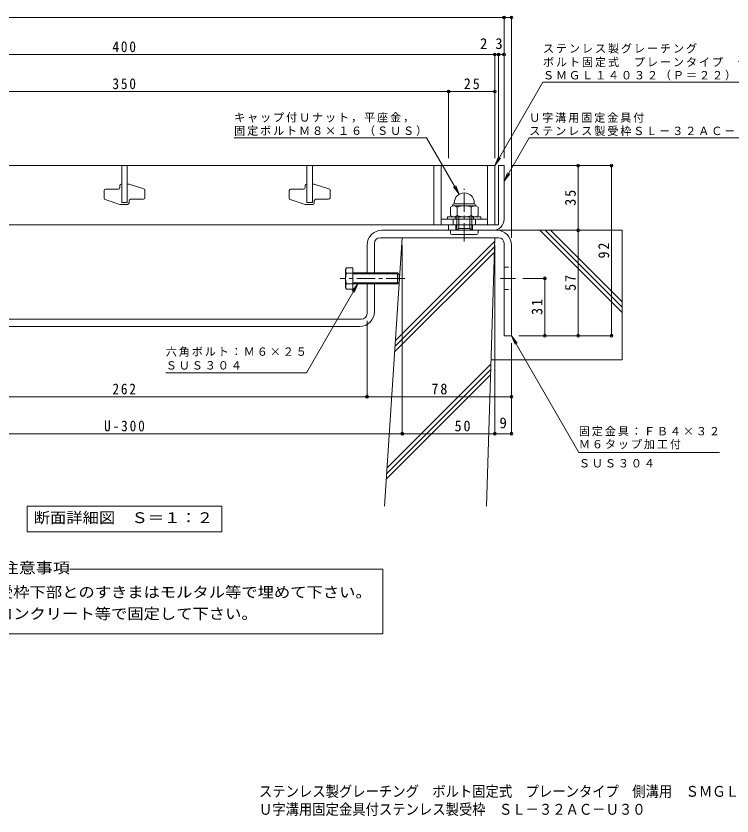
# Model space of a CAD drawing. Units: millimetres at full size. Extents: x -437 to 461, y -392 to 305.
# Drawn here: x -226.7 to 159.9, y -391.8 to 40.5 of the extents above; entities that cross this region are included whole.
import ezdxf
from ezdxf.enums import TextEntityAlignment as Align

# ---------------------------------------------------------------- set-up
doc = ezdxf.new("R2010")
doc.units = ezdxf.units.MM
doc.header["$LTSCALE"] = 2
doc.header["$PDMODE"] = 32
doc.header["$PDSIZE"] = 1.6
doc.linetypes.add('CHAIN1', pattern=[8, 5, -1, 1, -1])
doc.linetypes.add('DASHED1', pattern=[1.8, 1.2, -0.6])
for name, color, linetype, lineweight in [('D-1_躯体', 2, 'Continuous', 9), ('D-2_仕上', 3, 'Continuous', 9), ('D-4_文字', 7, 'Continuous', 9), ('D-5_建具', 7, 'Continuous', 9), ('D-6_間仕切', 6, 'Continuous', 9), ('D-8_ハッチ', 3, 'Continuous', 9), ('D-A_インテリア', 2, 'Continuous', 9), ('D-B_衛生陶器', 2, 'Continuous', 9)]:
    doc.layers.add(name, color=color, linetype=linetype, lineweight=lineweight)
doc.layers.add('F-0_F-0ﾚｲﾔ', color=2, linetype='Continuous')
doc.styles.add('ＭＳ ゴシック', font='')
doc.styles.get('ＭＳ ゴシック').set_extended_font_data('MS Gothic')

msp = doc.modelspace()

# ---------------------------------------------------------------- linework, layer by layer
at = {"layer": 'D-1_躯体'}
for p, q in [((33.821, -72.074), (33.821, -40.274)), ((33.821, -40.274), (36.821, -40.274)), ((36.821, -40.274), (36.821, -69.274)), ((10.821, -75.274), (10.821, -72.274)), ((19.821, -75.274), (19.821, -72.274))]:
    msp.add_line(p, q, dxfattribs=at)
msp.add_lwpolyline([(30.821, -75.274), (6.821, -75.274), (6.821, -72.274), (33.621, -72.274)], dxfattribs=at)
for centre, radius in [((30.821, -69.274), 6), ((33.621, -72.074), 0.2)]:
    msp.add_arc(centre, radius, 270, 0, dxfattribs=at)
at = {"layer": 'D-2_仕上'}
for p, q in [((-368.179, -40.274), (31.821, -40.274)), ((-169.679, -60.274), (-169.679, -40.274)), ((-166.679, -40.274), (-166.679, -60.274)), ((-69.679, -60.274), (-69.679, -40.274)), ((-66.679, -40.274), (-66.679, -60.274)), ((-1.179, -40.274), (-1.179, -72.274)), ((2.821, -40.274), (2.821, -72.274)), ((27.821, -40.274), (27.821, -72.274)), ((31.821, -40.274), (31.821, -72.274)), ((-170.679, -52.224), (-170.679, -51.074)), ((-169.879, -50.274), (-169.679, -50.274)), ((-70.679, -52.224), (-70.679, -51.074)), ((-69.879, -50.274), (-69.679, -50.274)), ((-179.179, -57.942), (-179.179, -53.824)), ((-178.379, -53.024), (-171.479, -53.024)), ((-157.179, -53.606), (-157.179, -57.724)), ((-79.179, -57.942), (-79.179, -53.824)), ((-78.379, -53.024), (-71.479, -53.024)), ((-57.179, -53.606), (-57.179, -57.724)), ((-170.679, -61.274), (-178.625, -58.703)), ((-169.679, -60.274), (-166.679, -60.274)), ((-165.679, -59.324), (-165.679, -60.474)), ((-157.979, -58.524), (-164.879, -58.524)), ((-70.679, -61.274), (-78.625, -58.703)), ((-69.679, -60.274), (-66.679, -60.274)), ((-65.679, -59.324), (-65.679, -60.474)), ((-57.979, -58.524), (-64.879, -58.524)), ((-166.479, -61.274), (-170.679, -61.274)), ((-66.479, -61.274), (-70.679, -61.274)), ((31.821, -72.274), (-368.179, -72.274)), ((27.821, -69.274), (2.821, -69.274)), ((9.321, -72.274), (9.321, -69.274)), ((21.321, -72.274), (21.321, -69.274))]:
    msp.add_line(p, q, dxfattribs=at)
for points in [[(-166.679, -50.274), (-165.679, -50.274), (-157.733, -52.844)], [(-66.679, -50.274), (-65.679, -50.274), (-57.733, -52.844)]]:
    msp.add_lwpolyline(points, dxfattribs=at)
for centre, start, end in [((-169.879, -51.074), 90, 180), ((-69.879, -51.074), 90, 180), ((-178.379, -53.824), 90, 180), ((-171.479, -52.224), 270, 0), ((-157.979, -53.606), 0, 72.07208), ((-78.379, -53.824), 90, 180), ((-71.479, -52.224), 270, 0), ((-57.979, -53.606), 0, 72.07208), ((-178.379, -57.942), 180, 252.07208), ((-166.479, -60.474), 270, 0), ((-164.879, -59.324), 90, 180), ((-157.979, -57.724), 270, 0), ((-78.379, -57.942), 180, 252.07208), ((-66.479, -60.474), 270, 0), ((-64.879, -59.324), 90, 180), ((-57.979, -57.724), 270, 0)]:
    msp.add_arc(centre, 0.8, start, end, dxfattribs=at)
at = {"layer": 'D-4_文字'}
for p, q in [((-373.179, 39.726), (36.821, 39.726)), ((36.821, 40.326), (36.821, -36.274)), ((36.821, 39.726), (40.821, 39.726)), ((40.821, 40.326), (40.821, -79.274)), ((-368.179, 19.726), (31.821, 19.726)), ((31.821, 20.326), (31.821, -36.274)), ((31.821, 19.726), (33.821, 19.726)), ((33.821, 20.326), (33.821, -36.274)), ((33.821, 19.726), (36.821, 19.726)), ((6.821, 0.326), (6.821, -36.274)), ((-343.179, -0.274), (6.821, -0.274)), ((6.821, -0.274), (31.821, -0.274)), ((95.421, -40.274), (40.821, -40.274)), ((76.821, -40.274), (76.821, -75.274)), ((94.821, -40.274), (94.821, -132.274)), ((76.821, -75.274), (76.821, -132.274)), ((-18.179, -185.809), (-18.179, -83.274)), ((31.821, -185.809), (31.821, -83.274)), ((59.421, -101.274), (46.95, -101.274)), ((58.821, -132.274), (58.821, -101.274)), ((-37.179, -165.831), (-37.179, -124.274)), ((95.421, -132.274), (44.821, -132.274)), ((40.821, -185.809), (40.821, -136.274)), ((-299.179, -165.231), (-37.179, -165.231)), ((-37.179, -165.231), (40.821, -165.231)), ((-318.179, -185.209), (-18.179, -185.209)), ((-18.179, -185.209), (31.821, -185.209)), ((31.821, -185.209), (40.821, -185.209))]:
    msp.add_line(p, q, dxfattribs=at)
for p in [(36.821, 39.726), (40.821, 39.726), (31.821, 19.726), (33.821, 19.726), (36.821, 19.726), (6.821, -0.274), (31.821, -0.274), (76.821, -40.274), (94.821, -40.274), (76.821, -75.274), (58.821, -101.274), (58.821, -132.274), (76.821, -132.274), (94.821, -132.274), (-37.179, -165.231), (40.821, -165.231), (-18.179, -185.209), (31.821, -185.209), (40.821, -185.209)]:
    msp.add_point(p, dxfattribs=at)
at = {"layer": 'D-5_建具'}
for p, q in [((57.802, 4.726), (182.806, 4.726)), ((-109.002, -25.274), (-5.002, -25.274)), ((-5.002, -25.274), (12.621, -55.797)), ((50.389, -25.274), (36.821, -48.774)), ((50.389, -25.274), (182.393, -25.274)), ((31.821, -40.274), (34.865, -36.307)), ((36.821, -48.774), (38.735, -44.154)), ((36.821, -48.774), (39.865, -44.807)), ((12.621, -55.797), (9.577, -51.83)), ((12.621, -55.797), (10.708, -51.178)), ((-42.168, -104.274), (-44.082, -108.893)), ((40.821, -132.274), (42.735, -136.893)), ((-69.881, -152.274), (-145.881, -152.274)), ((153.194, -195.274), (77.194, -195.274)), ((-220.779, -224.274), (-115.579, -224.274)), ((-220.779, -224.274), (-220.779, -238.274)), ((-115.579, -224.274), (-115.579, -238.274)), ((-220.779, -238.274), (-115.579, -238.274)), ((-197.707, -258.397), (-28.721, -258.397)), ((-28.721, -258.397), (-28.721, -293.319)), ((-28.721, -293.319), (-307.637, -293.319))]:
    msp.add_line(p, q, dxfattribs=at)
for points in [[(57.802, 4.726), (31.821, -40.274), (33.735, -35.654)], [(-69.881, -152.274), (-42.168, -104.274), (-45.212, -108.24)], [(77.194, -195.274), (40.821, -132.274), (43.865, -136.24)]]:
    msp.add_lwpolyline(points, dxfattribs=at)
at = {"layer": 'D-6_間仕切'}
for p, q in [((32.821, -75.274), (100.521, -75.274)), ((100.521, -119.656), (56.138, -75.274)), ((100.521, -116.828), (58.967, -75.274)), ((100.521, -113.999), (61.795, -75.274)), ((100.521, -75.274), (100.521, -145.274)), ((-27.846, -224.274), (-18.179, -79.274)), ((-21.886, -134.881), (31.76, -81.236)), ((31.821, -79.274), (-18.179, -79.274)), ((31.821, -79.274), (27.29, -224.274)), ((-22.088, -137.912), (31.669, -84.155)), ((-22.29, -140.942), (31.577, -87.075)), ((29.759, -145.274), (100.521, -145.274)), ((-26.68, -206.798), (29.595, -150.523)), ((-26.478, -203.767), (29.686, -147.603)), ((-26.883, -209.828), (29.503, -153.442))]:
    msp.add_line(p, q, dxfattribs=at)
at = {"layer": 'D-8_ハッチ'}
for p, q in [((-29.179, -75.274), (32.821, -75.274)), ((-30.179, -79.274), (33.821, -79.274)), ((-37.179, -98.274), (-37.179, -83.274)), ((-33.179, -98.274), (-33.179, -82.274)), ((36.821, -82.274), (36.821, -132.274)), ((40.821, -83.274), (40.821, -132.274)), ((-37.179, -120.274), (-37.179, -104.274)), ((-33.179, -119.274), (-33.179, -104.274)), ((-296.179, -123.274), (-40.179, -123.274)), ((-295.179, -127.274), (-41.179, -127.274)), ((40.821, -132.274), (36.821, -132.274))]:
    msp.add_line(p, q, dxfattribs=at)
at = {"layer": 'D-8_ハッチ', "linetype": 'DASHED1'}
for p, q in [((36.821, -95.274), (40.821, -95.274)), ((36.821, -107.274), (40.821, -107.274))]:
    msp.add_line(p, q, dxfattribs=at)
at = {"layer": 'D-8_ハッチ', "color": 7, "linetype": 'CHAIN1'}
msp.add_line((34.693, -101.274), (42.95, -101.274), dxfattribs=at)
at = {"layer": 'D-8_ハッチ'}
for centre, radius, start, end in [((-29.179, -83.274), 8, 90, 180), ((32.821, -83.274), 8, 0, 90), ((-30.179, -82.274), 3, 90, 180), ((33.821, -82.274), 3, 0, 90), ((-41.179, -119.274), 8, 270, 0), ((-40.179, -120.274), 3, 270, 0)]:
    msp.add_arc(centre, radius, start, end, dxfattribs=at)
at = {"layer": 'D-A_インテリア'}
for p, q in [((-48.275, -95.5), (-48.779, -96.374)), ((-48.779, -96.374), (-48.779, -106.174)), ((-44.779, -95.5), (-48.275, -95.5)), ((-44.779, -98.387), (-48.275, -98.387)), ((-44.779, -95.5), (-44.779, -107.047)), ((-44.779, -98.274), (-20.779, -98.274)), ((-44.779, -98.874), (-20.179, -98.874)), ((-20.779, -98.274), (-19.779, -99.274)), ((-20.779, -98.274), (-20.779, -104.274)), ((-19.779, -99.274), (-19.779, -103.274)), ((-44.779, -103.674), (-20.179, -103.674)), ((-20.779, -104.274), (-19.779, -103.274)), ((-48.275, -107.047), (-48.779, -106.174)), ((-44.779, -104.16), (-48.275, -104.16)), ((-44.779, -107.047), (-48.275, -107.047)), ((-44.779, -104.274), (-20.779, -104.274))]:
    msp.add_line(p, q, dxfattribs=at)
at = {"layer": 'D-A_インテリア', "color": 7, "linetype": 'CHAIN1'}
msp.add_line((-16.779, -101.274), (-51.779, -101.274), dxfattribs=at)
at = {"layer": 'D-A_インテリア'}
for centre, radius, start, end in [((-40.265, -101.274), 8.514, 160.18087, 199.81913), ((-45.775, -96.943), 2.887, 150.00001, 209.99999), ((-45.775, -105.604), 2.887, 150.00001, 209.99999)]:
    msp.add_arc(centre, radius, start, end, dxfattribs=at)
at = {"layer": 'D-B_衛生陶器', "color": 7, "linetype": 'CHAIN1'}
msp.add_line((15.321, -81.355), (15.321, -52.947), dxfattribs=at)
at = {"layer": 'D-B_衛生陶器'}
for p, q in [((9.921, -60.974), (9.921, -60.474)), ((20.721, -60.974), (20.721, -60.474)), ((9.119, -61.974), (7.816, -62.726)), ((7.816, -62.726), (7.816, -67.321)), ((8.921, -61.974), (8.921, -62.088)), ((21.523, -61.974), (9.119, -61.974)), ((20.721, -60.974), (9.921, -60.974)), ((11.568, -62.726), (11.568, -67.321)), ((19.074, -62.726), (19.074, -67.321)), ((21.523, -61.974), (22.827, -62.726)), ((21.721, -61.974), (21.721, -62.088)), ((22.827, -62.726), (22.827, -67.321)), ((6.321, -68.074), (24.321, -68.074)), ((9.119, -68.074), (7.816, -67.321)), ((10.321, -68.074), (10.321, -69.274)), ((11.321, -75.274), (11.321, -68.074)), ((12.321, -74.274), (12.321, -68.074)), ((18.321, -74.274), (18.321, -68.074)), ((19.321, -75.274), (19.321, -68.074)), ((20.321, -68.074), (20.321, -69.274)), ((21.523, -68.074), (22.827, -67.321)), ((7.821, -76.574), (7.821, -75.274)), ((8.821, -77.574), (21.821, -77.574)), ((11.321, -75.274), (12.321, -74.274)), ((12.321, -74.274), (18.321, -74.274)), ((19.321, -75.274), (18.321, -74.274)), ((22.821, -76.574), (22.821, -75.274))]:
    msp.add_line(p, q, dxfattribs=at)
msp.add_lwpolyline([(24.321, -68.074), (24.321, -69.274), (6.321, -69.274), (6.321, -68.074)], dxfattribs=at)
for centre, radius, start, end in [((15.321, -60.474), 5.4, 0, 180), ((9.921, -61.974), 1, 90, 180), ((9.119, -66.337), 4.363, 55.84651, 90.00017), ((15.321, -71.708), 9.734, 67.32404, 112.67596), ((21.523, -66.337), 4.363, 89.99983, 124.15349), ((20.721, -61.974), 1, 0, 90), ((9.119, -63.711), 4.363, 269.99983, 304.15349), ((15.321, -58.339), 9.734, 247.32404, 292.67596), ((21.523, -63.711), 4.363, 235.84651, 270.00017), ((8.821, -76.574), 1, 180, 270), ((21.821, -76.574), 1, 270, 0)]:
    msp.add_arc(centre, radius, start, end, dxfattribs=at)

# ---------------------------------------------------------------- texts
at = {"layer": 'D-4_文字', "color": 2, "style": 'ＭＳ ゴシック'}
for s, p in [('2', (23.823, 20.926)), ('3', (32.056, 20.926)), ('9', (34.321, -184.009))]:
    msp.add_text(s, height=5.865, dxfattribs=at).set_placement(p, align=Align.BOTTOM_LEFT)
at = {"layer": 'D-4_文字', "color": 2, "char_height": 5.865, "attachment_point": 7, "style": 'ＭＳ ゴシック'}
for s, insert in [('\\T1.27;\\W0.9;400', (-174.679, 20.926)), ('\\T1.27;\\W0.9;350', (-174.679, 0.926)), ('\\T1.27;\\W0.95;25', (15.071, 0.926)), ('\\T1.27;\\W0.9;262', (-174.679, -164.031)), ('\\T1.27;\\W0.95;78', (-2.429, -164.031)), ('\\T1.28;\\W0.9;U-300', (-179.179, -184.009)), ('\\T1.27;\\W0.95;50', (10.096, -184.009))]:
    msp.add_mtext(s, dxfattribs=dict(at, insert=insert))
at = {"layer": 'D-4_文字', "color": 2, "char_height": 5.865, "attachment_point": 7, "rotation": 90, "style": 'ＭＳ ゴシック'}
for s, insert in [('\\T1.27;\\W0.95;35', (75.621, -62.024)), ('\\T1.27;\\W0.95;92', (93.621, -90.524)), ('\\T1.27;\\W0.95;57', (75.621, -108.024)), ('\\T1.27;\\W0.95;31', (57.621, -121.024))]:
    msp.add_mtext(s, dxfattribs=dict(at, insert=insert))
at = {"layer": 'D-5_建具', "color": 2, "style": 'ＭＳ ゴシック'}
for s, width, p in [('断面詳細図\u3000Ｓ＝１：２', 1.1, (-217.179, -235.274)), ('受枠施工時の注意事項', 1.15, (-289.643, -262.366)), ('Ｕ字溝上端部と受枠下部とのすきまはモルタル等で埋めて下さい。', 1.1, (-298.643, -275.507)), ('固定金具は必ずコンクリート等で固定して下さい。', 1.1, (-298.643, -287.167))]:
    msp.add_text(s, height=5.865, dxfattribs=dict(at, width=width)).set_placement(p, align=Align.BOTTOM_LEFT)
at = {"layer": 'D-5_建具', "char_height": 4.399, "attachment_point": 7, "style": 'ＭＳ ゴシック'}
for s, insert in [('\\T1.17;ステンレス製グレーチング', (57.806, 20.225)), ('\\T1.17;ボルト固定式\u3000プレーンタイプ\u3000側溝用', (57.806, 12.828)), ('\\T1.17;ＳＭＧＬ１４０３２（Ｐ＝２２）', (57.806, 5.678)), ('\\T1.17;キャップ付Ｕナット，平座金，', (-109.002, -17.172)), ('\\T1.17;Ｕ字溝用固定金具付', (50.393, -17.172)), ('\\T1.17;固定ボルトＭ８×１６（ＳＵＳ）', (-109.002, -24.322)), ('\\T1.17;ステンレス製受枠ＳＬ－３２ＡＣ－Ｕ３０', (50.393, -24.322)), ('\\T1.17;六角ボルト：Ｍ６×２５', (-145.881, -143.607)), ('\\T1.17;ＳＵＳ３０４', (-145.881, -150.607)), ('\\T1.17;固定金具：ＦＢ４×３２', (77.194, -186.607)), ('\\T1.17;Ｍ６タップ加工付', (77.194, -193.607)), ('\\T1.17;ＳＵＳ３０４', (77.194, -203.494))]:
    msp.add_mtext(s, dxfattribs=dict(at, insert=insert))
at = {"layer": 'F-0_F-0ﾚｲﾔ', "style": 'ＭＳ ゴシック', "width": 0.9}
for s, p in [('ステンレス製グレーチング\u3000ボルト固定式\u3000プレーンタイプ\u3000側溝用\u3000ＳＭＧＬ\u3000１４０３２（Ｐ＝２２）', (-95.565, -383.172)), ('Ｕ字溝用固定金具付ステンレス製受枠\u3000ＳＬ－３２ＡＣ－Ｕ３０', (-95.565, -392.863))]:
    msp.add_text(s, height=5.865, dxfattribs=at).set_placement(p, align=Align.BOTTOM_LEFT)

doc.saveas('drawing.dxf')
